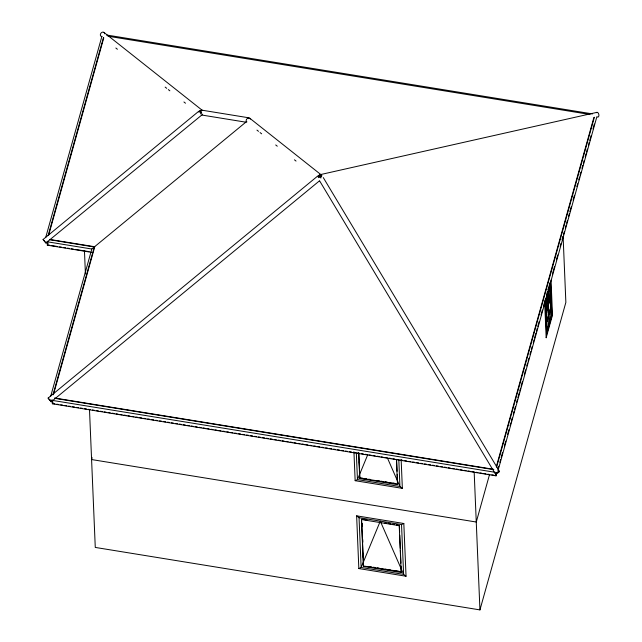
<?xml version="1.0" encoding="UTF-8"?>
<svg xmlns="http://www.w3.org/2000/svg" width="642" height="642" viewBox="0 0 642 642"><rect width="100%" height="100%" fill="white"/><g stroke="black" fill="none" stroke-linecap="round" stroke-linejoin="round"><path stroke-width="0.96" d="M547.409 291.853L546.165 337.732L544.705 302.783M200.561 113.923L201.508 110.111L248.711 117.783L248.815 118.256M45.702 237.5L101.926 36.257M48.174 235.453L103.482 37.493M48.632 235.229L103.779 37.854M91.589 252.362L47.339 245.18L47.877 243.246M50.734 396.106L91.822 249.016L246.745 121.418M53.198 394.068L94.294 246.985L50.044 239.795M53.398 394.79L94.759 246.745L49.522 239.402M496.86 472.937L496.049 475.834L52.371 403.77L52.909 401.852M92.127 457.626L91.589 459.552L476.268 522.026L489.461 474.791M396.467 459.728L397.51 484.662L359.753 478.531L360.066 477.391M358.814 453.22L359.857 478.146L397.719 483.907M367.385 520.1L361.574 519.153L363.541 566.019L401.402 571.781M496.314 466.726L593.898 117.454M496.611 467.079L594.364 117.213M497.935 469.085L498.746 466.196M499.821 462.336L500.624 459.447M501.169 457.521L502.509 452.698M504.395 445.949L505.744 441.134M507.629 434.385L508.978 429.57M510.053 425.71L510.863 422.821M511.401 420.895L512.204 417.998M513.287 414.146L514.09 411.257M514.627 409.331L515.438 406.434M516.513 402.582L517.324 399.693M517.861 397.759L519.209 392.944M519.747 391.018L520.558 388.121M521.095 386.195L522.436 381.38M524.321 374.631L525.67 369.808M526.745 365.956L527.555 363.067M528.093 361.133L528.904 358.244M529.979 354.392L530.79 351.495M531.327 349.569L532.13 346.68M533.213 342.828L534.016 339.931M534.553 338.005L535.901 333.182M536.439 331.256L537.25 328.367M537.787 326.441L539.136 321.618M541.021 314.877L542.37 310.054M543.445 306.202L545.596 298.49M546.655 294.718L547.441 291.885M547.971 289.999L550.082 282.456M552.449 273.965L554.56 266.414M556.405 259.793L557.754 254.978M560.177 246.311L560.98 243.422M562.055 239.57L562.865 236.689M563.403 234.763L564.206 231.874M565.289 228.022L566.092 225.133M566.629 223.207L567.44 220.318M568.515 216.466L569.318 213.577M569.855 211.651L571.203 206.836M573.089 200.095L574.429 195.28M576.853 186.621L577.664 183.732M578.739 179.88L579.541 176.991M580.079 175.065L580.89 172.176M581.965 168.324L582.767 165.435M583.305 163.509L584.116 160.62M585.191 156.768L586.002 153.879M586.539 151.953L587.342 149.064M588.417 145.22L589.228 142.331M589.765 140.405L591.113 135.59M592.991 128.849L594.34 124.034M497.959 470.747L596.891 116.643M546.719 296.885L547.457 294.261M545.989 301.612L549.985 286.982L549.512 286.902M545.925 311.386L546.414 309.645M547.987 304.027L548.469 302.286M549.207 299.67L549.688 297.92M546.398 311.466L548.348 304.485L547.939 294.63L547.466 294.558L547.586 297.511M550.403 297.126L548.453 304.107L548.043 294.253M546.414 311.755L548.364 304.773L548.774 314.588L546.823 321.57M550.419 297.423L548.469 304.396L548.878 314.211L550.828 307.229M546.84 321.867L548.79 314.885L549.143 323.472M550.844 307.526L548.894 314.508L549.255 323.095M549.247 321.706L549.769 319.82M549.809 285.032L551.109 316.097L546.888 331.192L545.507 298.121M546.165 337.732L552.489 315.094L551.029 280.145M89.495 409.62L95.273 547.425L479.943 609.9L565.867 302.382L563.106 236.481M248.221 118.682L248.711 117.783M367.794 454.584L357.45 479.606L355.154 480.689L353.943 451.84M202.623 114.348L45.919 242.957L43.086 239.49L198.779 111.251M49.586 399.926L48.118 398.08L317.87 175.892M48.118 398.08L51.191 401.82L319.403 180.9M552.489 315.094L551.903 315.511L546.631 334.378L545.21 300.376M356.631 515.839L359.047 517.685L401.531 524.586L403.826 523.503L406.041 576.227L358.838 568.563L356.631 515.839L403.826 523.503M358.838 568.563L361.133 567.48L403.617 574.381L406.041 576.227M597.02 112.342L319.772 174.744A2.416 1.412 77.3 0 1 321.602 177.007M106.42 34.973L592.486 113.915M107.976 36.209L589.958 114.485M201.644 115.006L245.894 122.189M548.3 314.516L548.774 314.588M47.572 241.833L91.822 249.016M49.771 245.26L47.805 244.939L47.677 242.01M51.737 245.573L57.636 246.536M59.602 246.857L61.568 247.17M63.534 247.491L65.5 247.812M67.466 248.133L69.44 248.454M71.406 248.767L73.373 249.088M75.339 249.409L89.102 251.648M54.57 397.992L493.529 469.286M55.084 398.393L493.834 469.655M49.659 399.95L495.447 472.351M54.811 403.85L52.837 403.529L52.796 402.654M56.793 404.171L58.767 404.492M60.741 404.813L62.723 405.134M64.698 405.455L66.672 405.784M68.654 406.105L70.628 406.426M72.61 406.747L74.584 407.068M76.559 407.389L78.541 407.71M80.515 408.031L82.497 408.352M84.471 408.673L86.445 408.994M88.427 409.315L90.402 409.636M92.384 409.957L94.358 410.278M96.332 410.599L98.314 410.92M100.288 411.241L102.271 411.562M104.245 411.883L106.219 412.204M108.201 412.525L110.175 412.846M112.157 413.167L114.132 413.488M116.106 413.809L118.088 414.13M120.062 414.451L122.044 414.772M124.018 415.093L125.992 415.414M127.975 415.735L129.949 416.056M131.931 416.377L133.905 416.698M135.879 417.019L137.861 417.34M139.836 417.661L141.818 417.982M143.792 418.303L145.766 418.624M147.748 418.945L149.722 419.266M151.705 419.587L153.679 419.908M155.653 420.229L157.635 420.55M159.609 420.871L161.591 421.192M163.566 421.513L165.54 421.834M167.522 422.155L169.496 422.476M171.47 422.797L173.452 423.118M175.427 423.439L177.409 423.76M179.383 424.081L181.357 424.41M183.339 424.731L185.313 425.052M187.295 425.373L189.27 425.694M191.244 426.015L193.226 426.336M195.2 426.657L197.182 426.978M199.156 427.299L201.131 427.62M203.113 427.941L205.087 428.262M207.069 428.583L209.043 428.904M211.017 429.225L213 429.546M214.974 429.867L216.956 430.188M218.93 430.509L220.904 430.83M222.886 431.151L224.861 431.472M226.843 431.793L228.817 432.114M230.791 432.435L232.773 432.756M234.747 433.077L236.729 433.398M238.704 433.719L240.678 434.04M242.66 434.361L244.634 434.682M246.616 435.003L248.59 435.324M250.565 435.645L252.547 435.966M254.521 436.287L256.503 436.608M258.477 436.929L260.451 437.25M262.434 437.571L264.408 437.892M266.39 438.213L268.364 438.534M270.338 438.855L272.32 439.176M274.295 439.497L276.269 439.818M278.251 440.139L280.225 440.46M282.207 440.781L284.181 441.102M286.155 441.423L288.138 441.744M290.112 442.065L292.094 442.386M294.068 442.715L296.042 443.036M298.024 443.357L299.999 443.678M301.981 443.999L303.955 444.32M305.929 444.641L307.911 444.962M309.885 445.283L311.868 445.604M313.842 445.925L315.816 446.246M317.798 446.567L319.772 446.888M321.754 447.209L323.728 447.53M325.703 447.851L327.685 448.172M329.659 448.493L331.641 448.814M333.615 449.135L335.589 449.456M337.572 449.777L339.546 450.098M341.528 450.419L343.502 450.74M345.476 451.061L347.458 451.382M349.433 451.703L351.415 452.024M353.389 452.345L355.363 452.666M357.345 452.987L359.319 453.308M361.302 453.629L363.276 453.95M365.25 454.271L367.232 454.592M369.206 454.913L371.188 455.234M373.163 455.555L375.137 455.876M377.119 456.197L379.093 456.518M381.067 456.839L383.049 457.16M385.023 457.481L387.006 457.802M388.98 458.123L390.954 458.444M392.936 458.765L394.91 459.086M396.892 459.407L398.867 459.728M400.841 460.049L402.823 460.37M404.797 460.691L406.779 461.012M408.753 461.341L410.728 461.662M412.71 461.983L414.684 462.304M416.666 462.625L418.64 462.946M420.614 463.267L422.596 463.588M424.571 463.909L426.553 464.23M428.527 464.551L430.501 464.872M432.483 465.193L434.457 465.514M436.44 465.835L438.414 466.156M440.388 466.477L442.37 466.798M444.344 467.119L446.326 467.44M448.301 467.761L450.275 468.082M452.257 468.403L454.231 468.724M456.213 469.045L458.187 469.366M460.162 469.687L462.144 470.008M464.118 470.329L466.1 470.65M468.074 470.971L470.048 471.292M472.031 471.613L474.005 471.934M475.979 472.255L477.961 472.576M479.935 472.897L481.917 473.218M483.891 473.539L485.866 473.86M487.848 474.181L489.822 474.502M491.804 474.823L493.778 475.144M359.961 477.768L362.866 478.242M364.8 478.555L366.743 478.876M368.677 479.189L370.611 479.502M377.392 480.601L379.326 480.914M381.26 481.235L383.202 481.548M385.136 481.861L387.07 482.174M389.012 482.487L390.946 482.8M392.88 483.121L394.822 483.434M355.154 480.689L402.357 488.353L401.146 459.503M384.815 522.933L386.749 523.246M388.683 523.559L390.625 523.872M392.559 524.185L394.493 524.506M396.435 524.819L398.369 525.132M369.455 566.589L371.389 566.902M373.331 567.215L375.265 567.528M377.199 567.849L379.133 568.162M381.075 568.475L383.009 568.788M384.943 569.101L386.885 569.422M388.819 569.735L390.753 570.048M392.695 570.361L399.468 571.46M402.357 488.353L399.934 486.508L357.45 479.606L356.326 452.722M249.778 118.24L321.674 175.218M256.952 130.101L258.509 131.337M260.074 132.573L261.639 133.817M275.707 144.964L277.272 146.199M294.461 159.826L296.026 161.062M103.964 32.429L202.583 110.576A2.416 1.894 -51.6 0 0 199.044 112.422M115.841 48.014L117.406 49.257M165.155 87.095L166.719 88.331M168.284 89.575L169.849 90.811M183.933 101.974L185.498 103.218M43.086 239.49L46.16 243.222M320.888 178.035L318.681 175.306M201.797 113.393L199.582 110.673M49.723 399.974L51.191 401.82M323.295 177.617L499.508 471.453A2.416 0.441 -31 0 1 496.475 473.668A2.416 0.441 -31 0 1 496.282 472.889A2.416 0.441 -31 0 1 499.508 471.453M319.644 180.916L495.335 473.892M387.463 458.051L399.934 486.508L398.802 459.616M548.228 288.876L551.903 315.511L550.523 282.504M549.865 284.197L551.205 316.113L547.193 330.445L545.861 298.53M549.52 284.984L549.52 287.199M550.114 299.012L550.234 302.021M547.955 292.102L548.027 293.964M547.811 291.548L547.923 294.341M548.099 309.605L548.22 312.55M495.969 473.876L496.049 475.834M474.173 472.103L479.943 609.9M401.531 524.586L403.617 574.381L380.289 521.135L361.133 567.48L359.047 517.685M396.571 459.351L397.077 471.316M397.197 474.31L397.615 484.285M399.332 525.292L399.629 532.266M399.757 535.259L400.295 548.22M400.383 550.218L400.921 563.178M401.049 566.172L401.298 572.158M359.4 461.438L359.568 465.426M362 523.39L362.12 526.376M362.666 539.344L362.786 542.329M363.252 553.3L363.42 557.288M359.295 461.815L359.464 465.803M361.887 523.768L362.016 526.753M362.521 538.718L362.642 541.712M363.147 553.677L363.308 557.665M358.669 452.602L359.753 478.531M84.463 251.03L85.426 273.998M47.179 241.272L47.339 245.18M52.211 399.87L52.371 403.77M246.793 118.979A2.416 1.894 -51.6 0 1 250.324 119.083M246.793 122.044A2.416 1.894 -51.6 0 1 246.456 119.508M318.143 177.056A2.416 1.894 -51.6 0 1 321.241 174.977M101.918 36.562A2.416 1.894 -51.6 0 1 100.385 34.467A2.416 1.894 -51.6 0 1 102.648 32.124A2.416 1.894 -51.6 0 1 104.582 33.809M596.362 112.711A2.416 1.412 77.3 0 1 598.785 114.3A2.416 1.412 77.3 0 1 597.461 117.045M318.633 177.665A2.416 0.441 -31 0 1 321.931 175.836M399.228 525.67L361.47 519.53L363.436 566.396L401.194 572.536L399.228 525.67"/></g></svg>
